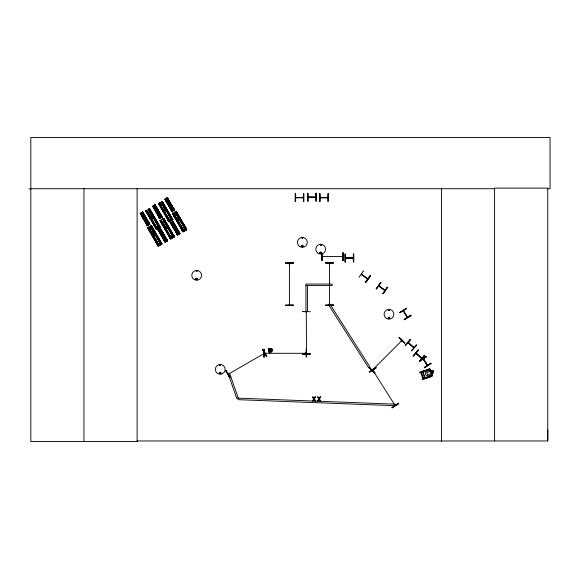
<?xml version="1.0" encoding="UTF-8"?>
<svg xmlns="http://www.w3.org/2000/svg" width="579" height="579" viewBox="0 0 579 579"><rect width="100%" height="100%" fill="white"/><g stroke="black" fill="none" stroke-linecap="round" stroke-linejoin="round"><path stroke-width="0.87" d="M547.343 188.703L550.05 188.703L550.05 137.44L30.817 137.44L30.817 441.56L137.194 441.56L137.122 440.966L547.741 440.966L547.821 429.973M421.223 357.931L421.961 358.155M421.454 357.663C420.542 357.467 421.975 359.002 421.867 358.017M413.305 347.342L413.565 347.045L413.276 347.371M413.688 347.726L414.043 347.574M361.332 274.417L367.672 279.027L361.557 274.243L362.208 274.649L361.861 274.887M367.875 278.731L367.274 278.217L366.956 278.513M378.644 285.91L384.984 290.52L378.753 286.04M289.761 263.865L289.326 263.865M289.753 304.938L289.326 304.315L289.753 304.395M306.552 311.828L306.284 312.703L306.277 311.828M329.697 263.93L329.69 263.061M329.69 305.003L329.69 304.134M196.469 271.276L196.903 271.341L196.505 271.11M219.81 365.284C220.932 363.858 220.454 366.825 219.861 365.183M220.469 365.349L220.006 365.349L220.44 365.233M219.723 372.876C220.664 374.787 220.888 371.537 219.832 372.775M302.195 238.201L302.549 238.468L302.274 238.121M302.803 238.302C301.681 239.597 302.158 237.021 302.752 238.201M301.862 245.894C303.02 247.689 302.716 244.678 302.043 245.699M320.904 245.149L320.469 245.033L320.932 245.033M321.113 245.207C320.187 243.766 320.419 246.176 320.976 245.373M388.567 310.098C389.493 311.538 389.262 309.128 388.704 309.931M389.211 310.272L388.77 310.083L389.175 310.257M388.523 317.813C389.877 319.774 388.9 315.881 388.647 318.262M228.908 373.542L228.227 373.94L228.951 373.933M228.3 374.215L264.552 353.284C263.373 354.695 264.169 352.191 264.502 353.364M270.111 351.786L271.725 350.657L270.596 349.043L268.982 350.179L270.111 351.786L270.386 350.201L270.313 350.635M270.386 350.201L270.596 349.043M289.717 263.865L289.406 263.163M306.581 312.595L306.552 311.907M329.379 263.228L329.777 263.221M329.726 263.829L329.342 263.771M329.371 304.301L329.769 304.301M342.544 256.866L342.884 256.504L342.464 256.555M427.389 365.501L423.155 359.06L423.43 358.748L423.633 359.631M372.753 370.227C373.339 371.537 373.346 369.257 373.05 370.69M394.697 404.953L395.341 405.38M403.223 310.894L407.261 317.285M401.204 340.821L401.421 341.154L401.175 340.792M432.281 374.946L431.891 375.988L426.904 377.711L424.87 377.508L422.938 371.928M431.941 376.06L432.354 374.953L431.724 373.325M172.549 237.506L172.158 237.781L172.528 237.47L171.818 237.195L172.195 236.797L171.775 237.028M321.924 256.548L342.811 256.504M196.216 278.738C196.86 280.772 197.345 277.79 196.44 278.6M220.642 373.245L220.642 372.775M320.245 252.56C320.578 254.789 321.866 251.293 320.252 252.705M329.415 304.134L329.422 305.01L329.422 263.141L329.422 263.85M423.155 358.9L427.302 365.356M423.51 358.871L427.642 365.233L426.984 364.727M352.488 257.887L352.481 258.256M306.146 353.024L305.278 353.031L306.146 353.299M308.144 197.012L308.166 197.323M319.992 197.403L320.94 197.757M403.867 311.321L403.599 311.582M406.856 316.662L407.269 316.575M157.944 227.033L157.408 227.344L157.958 227.062L157.575 227.496L158.378 227.844M170.233 219.998L170.66 219.731L170.269 220.165L171.066 220.49L170.61 220.751M401.927 340.539L372.326 370.14L372.579 369.402L372.825 369.757L372.159 369.865M359.052 277.435L363.33 270.856L363.684 271.11M367.651 278.904L361.535 274.171M365.573 282.067L370.155 275.713M365.885 282.284L370.422 275.901L370.068 275.647L365.53 282.038L365.885 282.284L370.394 275.879M376.364 288.935L380.902 282.545M378.702 286.055L378.984 285.722L379.346 286.518M384.246 289.999L385.122 290.18L378.804 285.693M387.38 287.148L382.842 293.531L383.197 293.785L387.735 287.401L387.38 287.148L382.929 293.596M197.077 279.237L196.346 279.339M321.106 253.059L320.701 253.291M263.734 353.451L264.306 352.995L265.03 353.349M345.525 258.198L353.364 258.256L345.649 258.277L345.685 257.887M346.228 257.843L346.228 258.277M303.345 197.7L302.745 197.316L302.549 197.757M303.403 197.728L295.703 197.671L303.287 197.75M327.721 197.7L327.663 197.316L327.121 197.714M269.452 351.482L270.205 350.584M270.494 350.244L271.247 349.354M413.29 356.071L418.422 350.157M419.746 356.736L421.736 358.488L416.011 353.06M416.475 353.935L416.598 353.458M419.37 361.267L424.458 355.318L419.413 361.303M417.886 355.151L415.946 353.335L421.751 358.473M405.481 345.446L410.649 339.562L410.323 339.272L405.155 345.156L405.481 345.446L410.569 339.489M408.615 343.275L408.745 342.804M411.408 350.65L416.54 344.729L416.866 345.019L411.669 350.881M369.076 367.665L369.38 367.354L374.96 372.854L374.649 373.166L369.076 367.665L374.678 373.144M372.131 369.952L372.63 369.445M401.175 340.908L401.674 340.409L401.406 341.103M426.976 377.783L424.776 377.609L422.8 371.906L424.45 370.495M424.494 370.574L422.8 371.906M289.37 304.337L289.348 305.053M306.552 353.689L306.277 311.915L306.255 312.595M160.738 217.762L160.615 217.139M157.915 228.083L158.328 227.873M159.768 244.968L160.144 244.649L159.688 244.823L160.057 244.504L159.391 244.215M166.079 241.414L165.826 240.915M178.47 234.227L178.216 233.728M184.542 230.594L184.918 230.283L184.455 230.449L184.831 230.138L184.158 229.841M389.305 318.262L388.741 318.341M419.934 360.891L426.484 356.584M423.604 359.74L423.879 359.378M426.904 364.763L427.367 364.669M424.327 367.571L430.906 363.315M375.894 367.549L369.286 371.747L369.518 372.109L376.111 367.882L375.88 367.52M369.489 372.065L376.082 367.839M398.526 403.339L391.932 407.565L392.164 407.934L398.765 403.701L398.526 403.339L391.961 407.609M399.915 312.653L406.545 308.477M399.944 312.703L406.603 308.571L406.364 308.202L399.756 312.407L399.973 312.747M406.791 316.641L407.232 316.597M404.2 319.47L410.8 315.251M404.359 319.717L410.989 315.541L410.772 315.2L404.142 319.376L404.374 319.746L411.003 315.569M229.675 376.784L226.15 370.777L230.21 377.479L229.834 377.696L225.875 370.936L226.244 370.719M262.569 349.745L262.946 349.528L266.905 356.288L266.528 356.505L262.584 349.738M264.552 353.284L264.031 353.639M140.176 213.513L142.789 211.994L149.852 224.254L142.731 212.023M152.595 206.348L155.201 204.828L162.265 217.089L159.666 218.601L152.646 206.312M149.621 208.693L145.705 210.973L156.33 229.335L160.231 227.062L149.621 208.693L160.144 227.113M141.073 214.657L143.331 213.347M153.486 207.485L155.751 206.182M165.71 200.428L167.975 199.125M141.551 215.489L143.816 214.179M153.963 208.317L156.229 207.014M166.195 201.26L168.453 199.95M147.044 212.681L150.439 210.727M159.746 205.35L163.14 203.395M142.268 216.727L144.533 215.424M154.68 209.562L156.945 208.259M166.911 202.505L169.169 201.195M147.768 213.926L151.162 211.972M160.463 206.594L163.857 204.64M142.904 217.834L145.17 216.532M155.317 210.669L157.582 209.359M167.541 203.613L169.806 202.303M148.846 215.793L152.234 213.832M161.541 208.462L164.935 206.5M143.621 219.079L145.886 217.776M156.033 211.914L158.299 210.604M168.265 204.85L170.523 203.547M149.795 217.451L153.189 215.489M162.489 210.119L165.883 208.158M150.873 219.318L154.267 217.357M163.567 211.986L166.962 210.025M146.704 224.413L148.969 223.11M159.116 217.248L161.382 215.938M171.348 210.184L173.606 208.881M146.53 224.985L149.548 223.241M158.943 217.813L161.961 216.076M171.174 210.756L174.185 209.012M146.588 225.079L149.599 223.335M159.001 217.907L162.019 216.17M171.225 210.85L174.243 209.106M147.254 225.767L149.86 224.247M174.503 210.025L171.891 211.545L164.827 199.277L167.425 197.765L174.489 210.032M148.904 229.566L152.291 227.605M161.288 222.379L164.682 220.425M173.671 215.193L177.065 213.238M155.498 227.308L158.885 225.354M168.192 219.984L171.587 218.022M174.395 216.437L177.782 214.483M149.621 230.811L153.015 228.85M162.004 223.624L165.399 221.67M155.23 228.162L159.753 225.549M167.932 220.831L172.455 218.225M155.317 228.307L159.84 225.694M168.011 220.975L172.535 218.363M172.926 219.731L169.01 222.01L158.407 203.642L162.315 201.362L172.911 219.745L162.236 201.405M175.466 218.305L178.86 216.343M150.699 232.678L154.086 230.717M163.083 225.492L166.477 223.53M164.038 227.149L167.425 225.188M176.421 219.962L179.816 218.008M151.647 234.336L155.042 232.374M171.218 223.957L173.483 222.647M158.834 231.144L161.092 229.834M159.312 231.969L161.577 230.666M171.695 224.79L173.961 223.48M165.109 229.016L168.503 227.055M177.5 221.829L180.887 219.868M152.726 236.196L156.12 234.242M160.028 233.214L162.294 231.911M172.419 226.027L174.677 224.724M160.665 234.321L162.931 233.019M173.049 227.134L175.314 225.832M161.382 235.566L163.647 234.256M173.765 228.379L176.03 227.077M157.35 244.193L160.738 242.239M169.734 237.006L173.128 235.052M182.117 229.827L185.512 227.865M157.09 245.047L161.606 242.435M169.473 237.86L173.997 235.248M181.857 230.674L186.38 228.068M157.17 245.192L161.693 242.579M164.465 240.9L166.73 239.59M169.553 238.005L174.076 235.392M176.848 233.713L179.114 232.411M181.936 230.818L186.46 228.206M159.261 244.229L159.797 243.918M171.652 237.043L172.202 236.76M184.05 229.885L184.585 229.573L184.18 229.769M159.283 244.251L159.818 243.947M164.291 241.465L167.309 239.728M176.675 234.285L179.693 232.541M164.349 241.559L167.36 239.822M176.733 234.379L179.751 232.635M178.129 233.735L178.448 233.59M184.498 230.652L184.954 230.384M183.239 231.687L172.629 213.311L183.174 231.723L186.851 229.581L176.226 211.212L172.332 213.485L182.942 231.853L183.471 231.549M174.467 236.76L170.559 239.04L159.963 220.657L163.857 218.392L174.467 236.76L163.777 218.435M183.601 231.477L184.136 231.166L178.39 221.214M184.636 230.898L185.171 230.587M289.681 264.031L289.717 263.322M322.279 256.859L321.967 256.548M196.563 270.863C195.774 272.391 197.75 270.979 196.773 270.9M413.978 347.516L408.333 342.45M173.208 210.495L172.759 210.126M148.065 224.428L148.571 224.717M157.531 227.33L157.901 227.142M269.04 350.896L270.14 350.49M270.559 350.338L271.66 349.94M430.921 370.973L432.839 370.307L433.678 372.738L431.673 373.346L431.471 374.772L427.982 375.981L426.064 375.286L425.283 373.021L426.354 371.284L429.842 370.075L430.885 371.074L432.81 370.408M426.926 377.798L431.992 376.039M322.279 256.895L321.924 256.823M379.173 286.388L379.404 286.069M315.816 197.367L308.31 197.323M320.158 197.359L327.823 197.403M327.663 197.75L320.071 197.671L327.83 197.757M413.761 347.726L408.072 342.746M327.121 197.316L326.925 197.757M308.274 197.533L315.982 197.367M309.881 197.548L314.383 197.504M345.605 257.93L353.356 257.879M345.627 258.227L353.277 257.879M345.113 261.983L345.547 261.983L345.482 254.145L345.062 254.152L345.113 261.983L345.098 254.152M333.468 262.605L325.637 262.649L325.637 263.09L333.475 263.04L333.468 262.605L325.637 262.685M285.621 263.184L293.459 263.134L293.452 262.7L285.621 262.75L285.621 263.184L293.459 263.083M325.637 262.975L333.468 262.931M285.621 305.234L293.459 305.133M325.637 305.14L333.475 305.09M285.628 305.531L293.459 305.517L293.459 305.082L285.621 305.126L285.628 305.567M310.33 311.697L302.491 311.422L302.499 311.857M264.176 349.246L263.742 349.246L263.829 357.084L264.227 357.077L264.176 349.246L264.118 357.077M306.559 349.238L306.125 349.246L306.175 357.077L306.609 357.077L306.523 349.238M264.205 353.299L265.073 353.291L264.907 352.937M305.357 353.031L306.067 353.024L305.357 353.299M302.499 353.907L310.33 353.856M302.499 354.196L310.337 354.182L310.33 353.747L302.499 353.856L302.499 354.232M28.95 188.92L30.817 188.913M30.817 188.703L494.596 188.703M315.982 193.227L316.416 193.227L316.416 201.065L315.982 201.065L315.982 193.227L316.033 201.065M308.223 197.012L315.982 197.012M309.881 197.251L314.375 197.251M303.374 197.403L295.703 197.403L296.542 197.757M307.71 201.065L308.144 201.065M303.454 201.456L303.888 201.456L303.888 193.618L303.454 193.618L303.562 201.456M319.557 201.456L319.992 201.456L319.992 193.618L319.557 193.618L319.594 201.456M305.944 285.577L332.064 285.577L332.064 284.057L305.944 284.057L305.944 311.69L307.471 311.69L307.471 285.577M264.285 353.299L306.067 353.299M373.086 370.734L372.746 370.14L395.117 405.524L394.69 404.859M268.982 350.179L270.132 350.382M270.567 350.454L271.725 350.657M315.273 197.323L315.273 196.925L315.106 197.461M306.544 352.901L306.277 353.689M416.185 353.11L421.903 358.104M429.415 368.866L430.349 369.359M196.911 278.6L197.142 279.006M269.286 349.521L270.183 350.273M270.523 350.563L271.421 351.315M424.421 355.282L424.747 355.564L419.659 361.52L419.326 361.238M409.302 343.723L412.682 346.698M399.119 337.615L404.692 343.123M369.344 367.39L374.881 372.934M395.037 405.517L394.625 404.83L395.03 404.735M394.914 404.714L395.291 405.22M403.44 310.655L407.529 317.147M404.12 312.182L406.516 315.989M262.663 349.694L266.622 356.454M225.904 370.922L229.863 377.682M176.161 211.248L186.771 229.624M186.59 229.733L175.973 211.357L186.554 229.754M175.799 211.465L186.402 229.834L175.727 211.501M175.582 211.581L186.177 229.964M175.502 211.632L179.483 218.522M180.366 220.056L186.112 230.008M167.374 197.801L174.445 210.054M175.35 211.719L177.116 214.78M177.999 216.314L185.96 230.095M167.23 197.88L174.33 210.126M175.285 211.755L185.895 230.131M174.207 210.199L167.128 197.938L174.149 210.228M176.023 213.376L176.906 214.903M177.789 216.437L179.114 218.732M179.997 220.266L184.86 228.683L179.917 220.317M175.936 213.419L176.834 214.947M177.724 216.474L179.027 218.782M166.933 198.054L174.055 210.286M166.81 198.127L173.859 210.394M173.765 210.452L166.687 198.192L173.722 210.474M185.41 230.413L184.375 231.007M173.541 210.575L172.846 210.98M165.558 198.858L172.687 211.082M165.435 198.93L172.535 211.176M173.526 212.797L177.485 219.694M165.413 198.944L172.491 211.197M173.439 212.84L175.213 215.902M176.096 217.436L177.42 219.731M178.303 221.265L183.167 229.682M165.261 199.031L172.347 211.284M183.861 231.325L173.287 212.927L174.996 216.032M165.16 199.089L172.252 211.335M175.878 217.559L177.203 219.861M178.086 221.388L182.95 229.812M173.078 213.05L182.798 229.899M173.012 213.094L182.718 229.943M172.868 213.173L183.456 231.557M172.781 213.224L183.391 231.6M172.419 213.434L183.022 231.81M162.048 201.514L172.658 219.89M162.019 201.535L172.622 219.911M161.867 201.622L172.477 219.991L161.802 201.658M161.642 201.753L165.637 208.628M166.506 210.17L172.267 220.114M161.577 201.789L165.551 208.679M166.434 210.213L172.18 220.165M172.875 221.323L179.953 233.583M161.425 201.876L163.191 204.937M164.074 206.471L172.028 220.252M172.73 221.41L179.83 233.648M161.389 201.897L171.963 220.288M179.707 233.721L172.636 221.468L179.656 233.757M162.026 203.569L162.974 205.06M163.792 206.631L165.189 208.889M166.072 210.423L170.848 218.891M172.491 221.547L179.555 233.807M172.31 221.648L179.367 233.923M172.636 222.488L178.824 233.214M171.485 220.57L170.443 221.164M172.578 222.517L178.781 233.236M179.049 234.104L178.354 234.502M171.507 223.154L178.187 234.618M178.042 234.698L170.943 222.459L177.992 234.727M159.594 202.954L163.56 209.851M164.458 211.371L170.19 221.337M159.514 202.997L161.28 206.059M162.163 207.593L163.495 209.887M164.378 211.422L170.125 221.373M170.762 222.56L177.854 234.806M159.363 203.084L161.128 206.146M162.011 207.68L163.343 209.974M164.226 211.509L169.973 221.46M170.624 222.64L177.753 234.864M159.326 203.106L169.908 221.496M170.523 222.698L177.601 234.958L170.479 222.727M159.145 203.207L169.756 221.583M159.066 203.258L169.69 221.619M158.921 203.338L169.546 221.706M158.856 203.381L169.466 221.757M158.704 203.468L169.278 221.858M163.589 218.544L174.199 236.92M163.343 218.688L173.939 237.072L163.329 218.696M155.143 204.857L162.221 217.111M164.067 220.309L173.809 237.144M154.998 204.944L162.098 217.183M164.002 220.346L173.722 237.195M161.975 217.255L154.904 204.995L161.925 217.284M162.931 218.927L173.541 237.296M163.785 220.476L166.875 225.832M167.758 227.366L172.622 235.783M154.759 205.082L161.78 217.364M162.75 219.028L166.73 225.919M167.613 227.453L172.477 235.87M154.607 205.169L161.657 217.436M162.67 219.079L166.665 225.955M167.548 227.489L172.39 235.921M161.541 217.509L154.463 205.256L161.49 217.538M173.027 237.593L171.985 238.193M161.317 217.639L160.622 218.037M153.384 205.885L159.963 217.407M153.232 205.979L160.282 218.247M153.189 206.001L160.26 218.261M153.044 206.088L160.108 218.348M161.939 221.562L162.894 223.053M163.712 224.623L165.102 226.881M165.985 228.408L170.783 236.869M160.021 218.399L152.769 206.247M160.868 220.136L171.478 238.512M161.577 221.771L171.232 238.649L161.49 221.815M160.926 221.127L171.073 238.743M160.397 220.411L171.008 238.78M160.209 220.519L170.819 238.888L160.18 220.534M160.028 220.621L170.639 238.997M149.353 208.845L159.963 227.221M149.172 208.947L159.782 227.323M160.492 228.51L167.57 240.77M149.085 208.997L159.695 227.373M160.39 228.567L167.447 240.835M148.962 209.07L158.668 225.926M160.202 228.676L167.273 240.936M148.875 209.12L152.856 216.01M153.739 217.538L158.603 225.962M160.101 228.741L167.186 240.987M148.687 209.229L159.297 227.598M160.05 228.763L167.128 241.023M148.658 209.243L152.639 216.133M153.522 217.668L158.385 226.085M159.905 228.85L167.005 241.096M148.513 209.33L152.487 216.22M153.37 217.755L159.116 227.706M159.811 228.908L166.882 241.161M148.441 209.366L150.193 212.442M151.097 213.962L152.407 216.271M153.29 217.798L159.051 227.742M159.753 228.937L166.839 241.19M166.658 241.291L165.97 241.689M158.784 227.894L157.749 228.495M159.616 231.072L165.37 241.03L158.682 229.573M158.552 229.646L165.608 241.913M158.241 229.827L165.37 242.051M147.768 211.82L150.793 217.219M151.676 218.753L156.605 227.134M158.139 229.885L165.189 242.152L158.096 229.914M146.632 210.438L157.206 228.828M146.451 210.539L157.061 228.915M146.386 210.582L156.974 228.966M156.837 229.045L146.241 210.662L156.764 229.081M145.973 210.821L156.612 229.175M145.937 210.836L156.547 229.212M145.792 210.922L156.402 229.298M151.394 225.622L161.997 243.998M151.242 225.709L161.845 244.085L151.206 225.73M161.635 244.208L151.466 226.599L161.555 244.251M160.984 243.564L151.257 226.722L160.897 243.614M142.629 212.08L149.686 224.348M142.441 212.189L149.563 224.42L142.434 212.196M150.511 226.128L161.186 244.461M142.333 212.254L149.368 224.536M150.366 226.215L152.067 229.313L150.279 226.266M153.015 230.811L160.904 244.627M142.166 212.348L149.266 224.594M152.936 230.855L160.007 243.108M142.492 213.188L148.68 223.907L142.441 213.21M160.636 244.779L159.601 245.38M148.897 224.804L148.21 225.202M141.363 213.854L147.992 225.34M140.82 213.144L147.869 225.412M140.769 213.173L147.746 225.484M148.738 227.171L152.733 234.054M153.616 235.588L158.465 244.02M140.632 213.253L147.696 225.513M148.673 227.214L152.646 234.104M153.536 235.631L158.393 244.056M140.48 213.34L147.602 225.571M148.521 227.301L150.287 230.362M151.17 231.897L152.501 234.191M153.384 235.725L159.131 245.677M140.379 213.398L147.45 225.651M148.485 227.323L159.059 245.713M140.357 213.412L147.406 225.68M140.234 213.485L147.261 225.759M148.304 227.424L158.914 245.8M148.094 227.547L158.617 245.966M147.797 227.721L158.472 246.053M147.645 227.808L158.19 246.22M269.872 349.108L270.277 350.208M270.429 350.628L270.827 351.728M432.788 370.328L433.628 372.753M430.935 371.059L430.349 369.315L429.408 368.78L419.543 372.225L419.746 372.811L420.701 372.478L422.931 378.912L422.185 379.173L422.373 379.708L430.61 376.849L430.407 376.263M430.298 369.373L432.231 374.96M431.862 375.243L432.021 375.699M429.799 369.33L429.958 369.786M428.127 369.25L428.33 369.843M421.744 372.123L421.903 372.579M423.806 378.036L423.966 378.492M421.563 372.181L421.722 372.644L430.139 369.728L429.98 369.272L421.454 372.225L423.654 378.601L432.202 375.641L432.043 375.185L423.625 378.094L423.785 378.557M309.07 197.526L308.853 196.925L308.933 197.28M353.443 254.094L353.487 261.932M345.388 254.152L345.497 261.983M329.69 263.141L329.697 263.85M329.69 304.214L329.69 304.923M329.415 304.221L329.422 304.923M342.942 252.762L342.934 260.601M321.917 253.522L321.938 260.601L321.714 253.638M321.91 253.638L321.881 260.601M547.741 440.966L547.741 188.11L494.596 188.11L494.596 440.966M441.444 188.703L441.444 441.56M319.883 193.618L319.941 201.456M308.093 201.065L308.144 193.227L307.71 193.227L307.746 201.065M295.565 193.618L295.565 201.456M289.406 263.242L289.406 305.024M137.114 188.703L137.114 441.56M83.969 188.703L83.969 441.56M238.287 398.157L238.23 399.684L394.798 405.698L394.856 404.171L238.287 398.157L236.854 398.656L228.264 373.998L229.704 373.498L238.287 398.157M143.831 217.653C144.547 219.875 145.561 216.09 143.831 217.653M156.25 210.488C156.96 212.703 157.973 208.925 156.25 210.488M161.592 234.14C162.308 236.355 163.321 232.577 161.592 234.14M168.475 203.432C169.184 205.646 170.197 201.861 168.475 203.432M173.982 226.954C174.692 229.175 175.705 225.39 173.982 226.954M195.992 278.825C196.853 281.517 198.083 276.921 195.992 278.825M219.557 372.833C220.418 375.525 221.648 370.929 219.557 372.833M301.695 245.851C302.556 248.543 303.787 243.947 301.695 245.851M320.021 252.639C320.882 255.332 322.112 250.743 320.021 252.639M388.299 317.748C389.16 320.448 390.391 315.852 388.299 317.748M315.027 396.868L314.028 398.49L313.036 396.868L312.407 396.868L313.68 398.931L312.37 401.001L312.964 401.001L313.992 399.344L314.998 401.001L315.627 401.001L314.332 398.902L315.627 396.868L315.027 396.868M320.115 396.868L319.109 398.49L318.117 396.868L317.487 396.868L318.768 398.931L317.451 401.001L318.045 401.001L319.072 399.344L320.078 401.001L320.708 401.001L319.413 398.902L320.708 396.868L320.115 396.868M380.642 282.357L376.104 288.74L376.459 288.993L380.996 282.61L380.642 282.357M418.161 349.933L413.044 355.861L413.377 356.143L418.465 350.186L418.132 349.904M399.344 337.383L399.04 337.695L404.612 343.195L404.924 342.891L399.344 337.383M268.678 348.616C266.441 358.705 278.948 347.147 268.678 348.616M426.303 356.317L419.761 360.616L419.999 360.978L426.542 356.678L426.303 356.317M430.848 363.228L424.298 367.527L424.537 367.889L431.087 363.59L430.848 363.228M329.864 303.997L328.582 304.815L368.664 367.831L369.952 367.014L329.864 303.997M160.752 217.06L160.397 217.27L160.767 217.082M172.983 210.003L172.622 210.206L172.991 210.018M151.474 225.571L147.565 227.851L158.168 246.227L162.084 243.947L151.459 225.586M172.933 221.294L170.327 222.814L177.413 235.067L180.011 233.547L172.933 221.294M160.549 228.481L157.937 230.001L165.029 242.246L167.62 240.734L160.549 228.481M430.262 371.291L426.774 372.5L427.563 374.765L431.051 373.556L430.262 371.291M432.585 370.944L431.963 371.161L432.462 372.615L433.085 372.398L432.585 370.944M343.101 252.762L342.913 260.601L343.101 252.762M353.769 254.094L353.335 254.101L353.378 261.932L353.82 261.932L353.769 254.094M333.475 304.981L325.637 305.082L325.644 305.466L333.475 305.415L333.475 304.981M295.623 193.618L295.181 193.618L295.181 201.456L295.623 201.456L295.623 193.618M328.264 193.618L327.823 193.618L327.844 201.456L328.264 201.456L328.264 193.618M172.093 211.429L165.015 199.169L172.05 211.451M165.507 241.971L158.436 229.711L165.456 242M318.255 253.399A4.893 4.893 0 0 0 325.601 249.158A4.893 4.893 0 0 0 318.255 244.924A4.893 4.893 0 0 0 318.255 253.399M320.165 253.356A0.76 0.76 0 0 0 321.432 253.016A0.76 0.76 0 0 0 320.505 252.089A0.76 0.76 0 0 0 320.165 253.356M386.533 318.501A4.885 4.885 0 0 0 393.865 314.274A4.885 4.885 0 0 0 386.533 310.04A4.885 4.885 0 0 0 386.533 318.501M388.596 318.588A0.76 0.76 0 0 0 389.739 317.936A0.76 0.76 0 0 0 388.596 317.278A0.76 0.76 0 0 0 388.596 318.588M299.9 246.661A4.958 4.958 0 0 0 307.333 242.369A4.958 4.958 0 0 0 299.9 238.078A4.958 4.958 0 0 0 299.9 246.661M301.84 246.567A0.76 0.76 0 0 0 303.106 246.227A0.76 0.76 0 0 0 302.18 245.301A0.76 0.76 0 0 0 301.84 246.567M217.791 373.593A4.893 4.893 0 0 0 225.13 369.351A4.893 4.893 0 0 0 217.791 365.11A4.893 4.893 0 0 0 217.791 373.593M219.702 373.549A0.76 0.76 0 0 0 220.968 373.209A0.76 0.76 0 0 0 220.042 372.283A0.76 0.76 0 0 0 219.702 373.549M194.226 279.585A4.893 4.893 0 0 0 201.572 275.343A4.893 4.893 0 0 0 194.226 271.102A4.893 4.893 0 0 0 194.226 279.585M196.136 279.541A0.76 0.76 0 0 0 197.403 279.201A0.76 0.76 0 0 0 196.476 278.275A0.76 0.76 0 0 0 196.136 279.541M151.597 218.16A0.868 0.868 0 0 0 152.899 217.4A0.868 0.868 0 0 0 151.597 216.647A0.868 0.868 0 0 0 151.597 218.16M164.291 210.828A0.868 0.868 0 0 0 165.594 210.076A0.868 0.868 0 0 0 164.291 209.316A0.868 0.868 0 0 0 164.291 210.828M153.449 235.038A0.868 0.868 0 0 0 154.752 234.285A0.868 0.868 0 0 0 153.449 233.532A0.868 0.868 0 0 0 153.449 235.038M165.833 227.858A0.868 0.868 0 0 0 167.143 227.098A0.868 0.868 0 0 0 165.833 226.346A0.868 0.868 0 0 0 165.833 227.858M178.216 220.671A0.868 0.868 0 0 0 179.526 219.919A0.868 0.868 0 0 0 178.216 219.166A0.868 0.868 0 0 0 178.216 220.671"/></g></svg>
